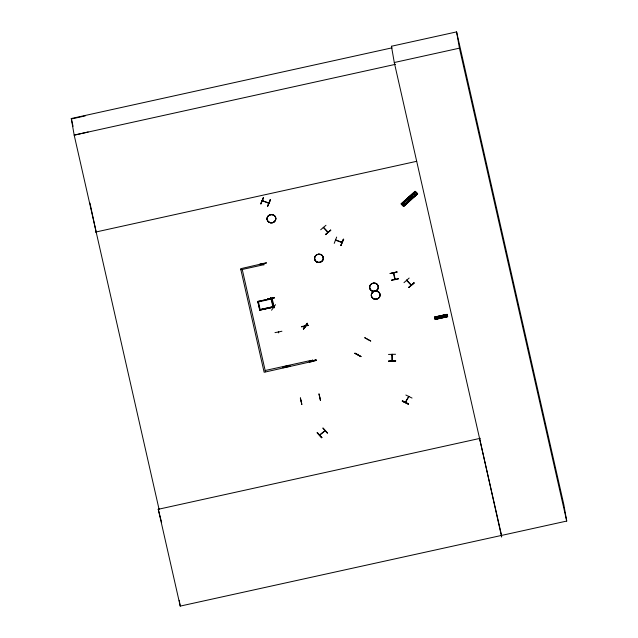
<?xml version="1.0" encoding="UTF-8"?>
<svg xmlns="http://www.w3.org/2000/svg" width="638" height="638" viewBox="0 0 638 638"><rect width="100%" height="100%" fill="white"/><g stroke="black" fill="none" stroke-linecap="round" stroke-linejoin="round"><path stroke-width="0.96" d="M262.888 263.885L263.287 264.555L263.191 263.717M263.327 264.507L263.087 263.598M270.687 298.401L270.552 297.595M271.014 298.385L270.791 297.539M278.375 332.454L278.798 332.709L278.359 332.087M286.023 365.797L286.438 366.563M304.757 326.313L304.908 326.903L305.195 326.544M312.484 360.231L312.915 360.781L312.7 359.92M393.423 273L394.747 278.958M395.137 279.221L394.667 278.439M319.582 434.964L324.973 430.666M320.236 434.773L320.101 434.358M324.575 431.28L324.901 430.658M325.069 430.913L325.085 430.602M388.486 354.433L395.552 354.257M405.688 402.411L405.305 401.996M405.864 401.669L405.696 401.565M405.513 402.259L408.99 396.413M301.192 401.127L301.622 401.31L301.447 400.76M319.55 396.764L319.67 397.362L319.638 396.82M273.455 307.333L274.26 307.675M354.967 353.261L361.036 356.546L354.959 353.117M392.099 354.154L392.195 355.111L391.796 354.768M392.027 360.295L392.282 360.645M327.493 231.825L327.757 231.594M367.36 339.679L367.799 339.552M392.322 360.885L392.179 354.409M257.744 301.399L272.147 298.409L274.117 307.045L259.73 310.212L257.84 301.535L272.155 298.464M257.888 302.069L271.676 298.887M301.208 400.808L301.256 401.079M319.686 397.315L319.63 397.043M408.336 404.293L402.179 401.19L408.519 404.014L402.331 400.792L408.495 403.878M270.592 297.834L270.959 298.361M358.093 354.688L358.261 354.433M408.775 396.302L405.377 402.251M261.006 203.977L263.199 197.628M263.566 197.764L260.703 203.897L263.542 197.628M262.904 201.241L262.385 200.755L268.893 202.972L268.159 203.028L268.255 202.533M268.223 203.02L268.351 202.493M270.496 200.069L267.665 206.234L270.161 199.838L270.52 200.077L270.145 199.838M270.225 199.973L267.649 206.098M336.657 237.073L334.224 243.373M341.354 241.93L341.553 242.081M341.378 242.368L341.505 241.842M341.968 241.993L341.936 242.552L335.389 240.111M343.659 239.417L340.828 245.582L343.316 239.194L343.691 239.449L343.348 239.218M343.411 239.338L340.867 245.566M317.301 432.604L321.815 437.604M405.856 395.026L412.044 398.064M370.718 341.091L364.657 337.654L370.71 340.939M271.565 310.228L275.504 304.661M307.221 323.259L303.369 328.993L307.524 323.554L303.632 329.16M307.173 323.227L303.289 328.849M271.006 298.672L273.008 307.261M271.485 298.544L273.543 307.173L274.093 306.99M273.447 307.157L271.485 298.385M257.84 301.535L259.841 310.02M317.062 432.803L321.552 437.843L321.831 437.469M415.466 191.719L401.454 204.24L415.274 191.44L401.127 203.905L415.099 191.344L417.667 193.824L403.663 206.393M401.589 204.367L415.745 191.902L401.948 204.726L401.581 204.351L401.956 204.726M401.637 204.415L415.745 191.902M401.788 204.519L415.577 191.823M401.924 204.702L415.936 192.174M417.021 193.266L403.072 205.859L403.415 206.194L417.404 193.641L417.021 193.266L417.388 193.641M417.085 193.33L403.049 205.835L417.196 193.362M320.683 229.768L325.978 225.286M325.46 234.577L330.763 230.174M330.723 230.119L325.452 234.672L330.699 230.119M403.982 282.674L409.165 278.04M407.012 280.84L406.478 280.241M413.966 282.865L408.703 287.507L414.214 283.216L413.926 282.817M391.899 354.401L392.003 360.901M262.976 201.273L262.936 200.683M342.048 242.32L335.636 239.88M322.828 428.178L327.342 433.202M320.3 434.741L319.782 434.877M325.069 430.881L319.821 435.116M324.678 431.288L324.391 430.77M323.075 428.002L327.589 433.011M268.773 203.203L262.226 200.763M273.566 307.636L274.284 307.763L273.55 306.83M305.179 326.863L305.131 326.233L304.94 326.919M406.653 280.082L411.35 285.026M71.368 119.011L85.325 115.861M88.14 131.994L74.183 135.136L159.022 509.116L158.272 509.291L161.629 522.578M391.445 46.255L456.593 31.9L563.88 504.794L566.719 521.063L501.572 535.418L394.284 62.524L391.445 46.255L391.884 48.201M395.488 64.326L74.183 135.136L71.281 118.532L391.62 47.93M394.284 62.524L459.432 48.169L456.593 31.9M95.389 232.12L416.702 161.302M311.488 361.618L264.14 372.265L240.646 268.71L263.63 263.43M263.917 264.69L240.901 269.762M273.519 307.053L259.698 310.052L273.662 307.045M447.15 314.414L434.677 317.158M434.661 317.118L447.134 314.359L447.669 316.743L435.188 319.471L434.637 316.998L447.126 314.359M434.733 317.437L447.286 315.012L434.765 317.58M434.765 317.557L447.238 314.805M434.805 317.756L447.27 314.957M434.972 318.458L434.933 317.772M447.525 316.121L435.02 318.753L447.493 315.985L435.092 319.048L447.613 316.512L435.148 319.311L447.613 316.52M311.2 360.358L265.161 370.511M159.014 509.052L158.256 509.22L180.235 606.1L501.572 535.418M158.272 509.291L480.334 438.306M259.475 264.26L266.389 262.776M259.554 264.603L266.445 263.016M272.562 297.954L274.292 297.595M267.402 299.198L274.3 297.635L274.396 298.074L267.402 299.198L274.292 297.579M396.972 271.916L390.089 273.566L396.988 272.011M391.517 280.042L398.447 278.631M308.361 325.42L301.447 326.895M308.298 325.149L301.383 326.616M274.994 332.637L281.924 331.242M278.455 332.685L278.559 331.8M309.294 361.491L316.209 360.015L309.286 361.435L309.39 361.929L316.296 360.406L309.39 361.929M309.31 361.571L316.201 359.96M320.428 400.401L318.96 393.798L320.404 400.265M300.315 398.024L301.918 404.34M301.75 404.516L300.45 397.889M273.63 307.117L271.676 298.504M260.256 310.076L258.35 301.463M388.622 361.092L395.696 360.885L388.646 361.539L388.614 361.036L395.696 360.901M395.137 279.125L393.71 272.817L393.869 273.375M305.036 326.209L304.541 325.938M401.127 203.905L403.695 206.361M354.887 353.38L360.941 356.674M262.29 201.058L262.314 200.547M305.203 325.707L304.557 325.675M305.131 326.233L304.797 325.46M411.111 285.234L406.526 280.289M327.86 232.399L323.219 227.399M403.71 206.441L417.491 193.729M305.227 325.97L304.693 325.484M413.839 192.724L416.247 195.1M412.89 193.569L415.298 195.946M411.47 194.845L413.879 197.222M410.218 195.978L412.619 198.354M408.798 197.254L411.199 199.63M402.706 202.709L405.106 205.085M317.317 432.58L321.855 437.604M411.422 285.058L410.72 284.588M415.099 191.344L401.493 204.264M328.099 232.192L323.554 227.295M413.958 282.849L408.719 287.411M459.432 48.169L566.719 521.063M445.013 314.821L445.491 316.919M442.628 315.355L443.107 317.453M441.36 315.635L441.839 317.732M435.929 316.823L436.416 318.984M311.24 360.566L311.519 361.818M263.669 263.638L263.949 264.89M71.281 118.532L73.043 126.276M479.585 438.473L501.659 537.044L501.332 535.146M397.003 272.091L390.089 273.566M278.375 332.159L278.503 332.741M262.904 263.957L263.031 264.539M398.503 278.894L391.58 280.353M89.966 203.051L96.147 231.953M446.337 316.735L445.858 314.638M444.231 317.198L443.753 315.1M358.054 354.321L357.838 354.513M358.149 354.68L357.966 354.313M335.476 239.896L335.54 240.462M268.805 202.645L268.686 202.956M289.764 365.781L289.867 366.276L282.953 367.759L282.849 367.265M265.448 371.763L242.241 269.467M179.222 600.302L180.235 606.1M441.727 316.368C442.286 318.282 443.338 315.076 441.727 316.368M273.447 306.631L259.61 309.677L273.423 306.655M289.772 365.837L282.889 367.472L289.772 365.821M269.037 222.287A4.418 4.139 -9.9 0 0 275.847 218.89A4.418 4.139 -9.9 0 0 269.435 215.11A4.418 4.139 -9.9 0 0 269.037 222.287M269.029 222.231A4.418 4.139 -9.9 0 0 275.831 218.826A4.386 4.107 -9.9 0 0 269.435 215.038A4.418 4.139 -9.9 0 0 269.029 222.231A4.386 4.107 -9.9 0 0 275.791 218.786A4.418 4.139 -9.9 0 0 269.427 215.046A4.386 4.107 -9.9 0 0 269.037 222.16M373.286 298.72A4.41 4.131 -9.9 0 0 380.089 295.322A4.41 4.131 -9.9 0 0 373.693 291.55A4.41 4.131 -9.9 0 0 373.286 298.72M373.278 298.6A4.394 4.115 -9.9 0 0 380.049 295.219A4.394 4.115 -9.9 0 0 373.677 291.462A4.394 4.115 -9.9 0 0 373.278 298.6A4.386 4.107 -9.9 0 0 380.041 295.219A4.386 4.107 -9.9 0 0 373.685 291.47A4.386 4.107 -9.9 0 0 373.286 298.592M316.544 261.859A4.418 4.139 -9.9 0 0 323.346 258.454A4.418 4.139 -9.9 0 0 316.942 254.674A4.418 4.139 -9.9 0 0 316.544 261.859M316.544 261.803A4.402 4.123 -9.9 0 0 323.322 258.414A4.402 4.123 -9.9 0 0 316.942 254.65A4.402 4.123 -9.9 0 0 316.544 261.803A4.386 4.107 -9.9 0 0 323.306 258.414A4.386 4.107 -9.9 0 0 316.95 254.666A4.386 4.107 -9.9 0 0 316.552 261.787M371.587 290.784A4.394 4.115 -9.9 0 0 378.358 287.403A4.394 4.115 -9.9 0 0 371.986 283.647A4.394 4.115 -9.9 0 0 371.587 290.784M371.571 290.681A4.394 4.115 -9.9 0 0 378.334 287.299A4.394 4.115 -9.9 0 0 371.97 283.543A4.394 4.115 -9.9 0 0 371.571 290.681A4.386 4.107 -9.9 0 0 378.326 287.307A4.386 4.107 -9.9 0 0 371.97 283.551A4.386 4.107 -9.9 0 0 371.571 290.681"/></g></svg>
